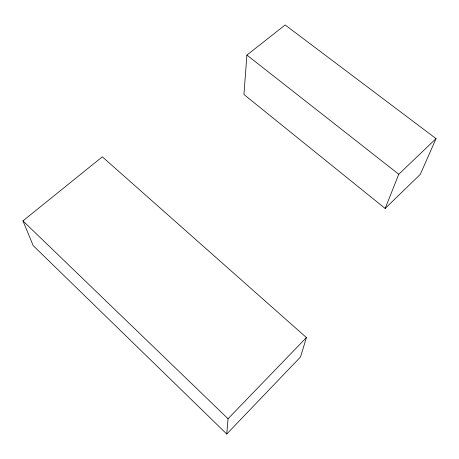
<?xml version="1.0" encoding="UTF-8"?>
<svg xmlns="http://www.w3.org/2000/svg" width="459" height="459" viewBox="0 0 459 459"><rect width="100%" height="100%" fill="white"/><g stroke="black" fill="none" stroke-linecap="round" stroke-linejoin="round"><path stroke-width="0.69" d="M246.902 55.086L243.93 94.497L385.153 208.466L420.283 174.374L436.05 138.618L285.165 24.97L246.902 55.086L398.762 174.254L385.153 208.466M226.752 434.03L228.048 418.734L306.411 337.56L102.317 156.817L22.95 220.877L33.22 245.651L226.752 434.03L300.536 356.953L306.411 337.56M398.762 174.254L436.05 138.618M22.95 220.877L228.048 418.734"/></g></svg>
